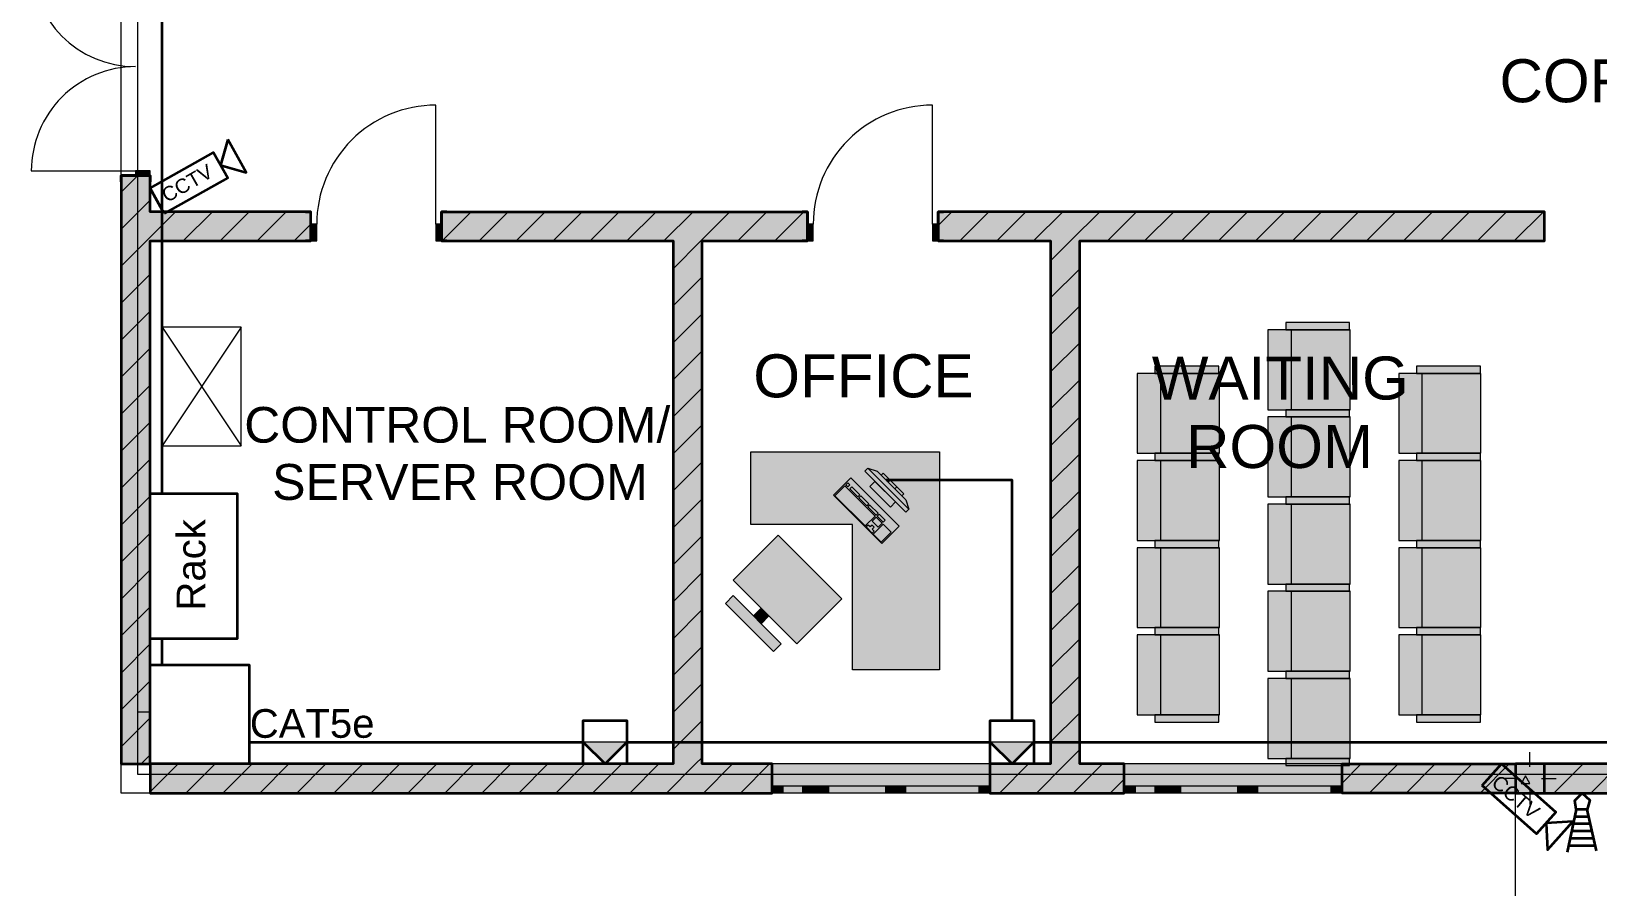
# Model space of a CAD drawing. Header units: millimetres. Extents: x 0.6 to 15.6, y 0.6 to 9.9.
# Drawn here: x 1.138 to 5.384, y 4.506 to 6.824 of the extents above; entities that cross this region are included whole.
import ezdxf

# ---------------------------------------------------------------- set-up
doc = ezdxf.new("R2010")
doc.units = ezdxf.units.MM
doc.layers.add('PDF_Geometry', color=7, linetype='Continuous', true_color=0x029e21)
doc.layers.add('PDF_Solid Fills', color=7, linetype='Continuous', true_color=0xffffff)
doc.layers.add('PDF_Text', color=7, linetype='Continuous')
doc.styles.add('PDF Arial-BoldMT', font='arial.ttf')

msp = doc.modelspace()

# ---------------------------------------------------------------- hatches: boundary and pattern name
at = {"layer": 'PDF_Solid Fills', "transparency": 33554559}
for points in [[(1.3813, 4.8391), (1.3813, 6.4336), (1.4207, 6.4336), (1.46, 6.4336), (1.46, 4.8391)], [(1.8958, 6.3351), (1.8958, 6.3017), (1.8958, 6.2564), (1.46, 6.2564), (1.46, 6.3351)], [(3.2418, 6.3351), (3.2418, 6.3017), (3.2418, 6.2564), (2.2501, 6.2564), (2.2501, 6.3017), (2.2501, 6.3351)], [(5.2396, 6.3351), (5.2396, 6.2564), (3.5961, 6.2564), (3.5961, 6.3017), (3.5961, 6.3351)], [(3.5999, 5.6846), (3.5999, 5.0941), (3.3637, 5.0941), (3.3637, 5.4878), (3.0881, 5.4878), (3.0881, 5.6846)], [(3.3971, 5.6325), (3.4055, 5.6409), (3.4305, 5.6325), (3.4417, 5.6214), (3.4472, 5.627), (3.5029, 5.5713), (3.4973, 5.5657), (3.5085, 5.5546), (3.5168, 5.5295), (3.5085, 5.5212), (3.4806, 5.549), (3.4667, 5.5351), (3.411, 5.5908), (3.4249, 5.6047)], [(3.146, 4.8391), (3.146, 4.78), (3.146, 4.7603), (1.46, 4.7603), (1.46, 4.8391)], [(3.146, 4.7603), (3.146, 4.78), (3.146, 4.8391), (3.7365, 4.8391), (3.7365, 4.78), (3.7365, 4.7603)], [(4.1004, 4.8391), (4.1004, 4.78), (4.1004, 4.7603), (3.7365, 4.7603), (3.7365, 4.78), (3.7365, 4.8391)], [(4.1004, 4.7603), (4.1004, 4.78), (4.1004, 4.8391), (4.6909, 4.8391), (4.6909, 4.78), (4.6909, 4.7603)], [(5.1608, 4.8391), (5.1608, 4.7603), (4.6909, 4.7603), (4.6909, 4.78), (4.6909, 4.8391)], [(5.2396, 4.8391), (5.5509, 4.8391), (5.5509, 4.7997), (5.5509, 4.7603), (5.2396, 4.7603)]]:
    msp.add_hatch(color=256, dxfattribs=at).paths.add_polyline_path(points)

# ---------------------------------------------------------------- linework, layer by layer
at = {"layer": 'PDF_Geometry', "color": 123, "lineweight": 18, "true_color": 0x71cebe}
msp.add_lwpolyline([(1.3813, 8.7761), (10.9876, 8.7761), (10.9876, 4.7603), (6.4994, 4.7603), (6.4994, 3.2643), (5.1608, 3.2643), (5.1608, 4.7603), (1.3813, 4.7603)], close=True, dxfattribs=at)
at = {"layer": 'PDF_Geometry', "color": 52, "lineweight": 18, "true_color": 0xdcd214}
for points in [[(7.5342, 4.8101), (1.427, 4.8101), (1.427, 8.7221), (8.5381, 8.7221), (8.5381, 6.2564)], [(1.46, 4.9792), (1.427, 4.9792)]]:
    msp.add_lwpolyline(points, dxfattribs=at)
at = {"layer": 'PDF_Geometry', "color": 5, "lineweight": 35}
for points in [[(1.4923, 5.5721), (1.4923, 8.6677)], [(3.7965, 4.9572), (3.7965, 5.6084), (3.4549, 5.6084)], [(1.4923, 5.1047), (1.4923, 5.1784)], [(1.7284, 4.8981), (2.6341, 4.8981), (2.6932, 4.8391), (2.7522, 4.8981), (3.7374, 4.8981), (3.7965, 4.8391), (3.8555, 4.8981), (7.4793, 4.8981), (7.5383, 4.8391), (7.5974, 4.8981)], [(5.3257, 4.7153), (5.3216, 4.7399), (5.3417, 4.7603), (5.3625, 4.7411), (5.3553, 4.7153)], [(5.3803, 4.6033), (5.3553, 4.7153), (5.3257, 4.7153), (5.3014, 4.5997)], [(5.3177, 4.6773), (5.3638, 4.6773)], [(5.3219, 4.6969), (5.3593, 4.6969)], [(5.3094, 4.6379), (5.3725, 4.6379)], [(5.3136, 4.6575), (5.3681, 4.6576)], [(5.3053, 4.6182), (5.3769, 4.6182)]]:
    msp.add_lwpolyline(points, dxfattribs=at)
at = {"layer": 'PDF_Geometry', "color": 30, "lineweight": 18, "true_color": 0xff6600}
for points in [[(1.4207, 7.0115), (1.138, 7.0115, 0.414192), (1.4207, 6.7288, 0.414244), (1.138, 6.4462), (1.4207, 6.4462)], [(2.2344, 6.3017), (2.2344, 6.6245, 0.414224), (1.9116, 6.3017)], [(3.5804, 6.3017), (3.5804, 6.6245, 0.414228), (3.2575, 6.3017)]]:
    msp.add_lwpolyline(points, format="xyb", dxfattribs=at)
at = {"layer": 'PDF_Geometry', "color": 5, "lineweight": 35}
for points in [[(1.6708, 6.5312), (1.6511, 6.4615), (1.7208, 6.4418)], [(1.4985, 6.331), (1.46, 6.3997), (1.6319, 6.4959), (1.6703, 6.4272)], [(1.46, 5.5721), (1.6963, 5.5721), (1.6963, 5.1784), (1.46, 5.1784)], [(1.46, 5.1074), (1.7284, 5.1074), (1.7284, 4.8391), (1.46, 4.8391)], [(2.7522, 4.8391), (2.6341, 4.8391), (2.6341, 4.9572), (2.7522, 4.9572)], [(3.8555, 4.8391), (3.7374, 4.8391), (3.7374, 4.9572), (3.8555, 4.9572)], [(5.0707, 4.7803), (5.123, 4.8391), (5.2701, 4.7082), (5.2178, 4.6494)], [(5.3162, 4.683), (5.244, 4.6788), (5.2482, 4.6065)]]:
    msp.add_lwpolyline(points, close=True, dxfattribs=at)
at = {"layer": 'PDF_Geometry', "color": 21, "lineweight": 9, "true_color": 0xff9955}
for points in [[(1.4265, 6.4336), (1.3813, 6.3884)], [(1.46, 6.3669), (1.3813, 6.2882)], [(1.5285, 6.3351), (1.46, 6.2667), (1.3813, 6.188)], [(1.6287, 6.3351), (1.55, 6.2564)], [(1.7289, 6.3351), (1.6502, 6.2564)], [(1.8292, 6.3351), (1.7504, 6.2564)], [(2.3303, 6.3351), (2.2515, 6.2564)], [(2.4305, 6.3351), (2.3517, 6.2564)], [(2.5307, 6.3351), (2.452, 6.2564)], [(2.6309, 6.3351), (2.5522, 6.2564)], [(2.7311, 6.3351), (2.6524, 6.2564)], [(2.8314, 6.3351), (2.7526, 6.2564)], [(2.9316, 6.3351), (2.8528, 6.2564)], [(2.8774, 6.1807), (2.9531, 6.2564), (3.0318, 6.3351)], [(3.132, 6.3351), (3.0533, 6.2564)], [(3.2322, 6.3351), (3.1535, 6.2564)], [(3.6331, 6.3351), (3.5961, 6.2981)], [(3.7333, 6.3351), (3.6546, 6.2564)], [(3.8336, 6.3351), (3.7548, 6.2564)], [(3.9338, 6.3351), (3.855, 6.2564)], [(3.901, 6.2021), (3.9553, 6.2564), (4.034, 6.3351)], [(4.1342, 6.3351), (4.0555, 6.2564)], [(4.2345, 6.3351), (4.1557, 6.2564)], [(4.3347, 6.3351), (4.2559, 6.2564)], [(4.4349, 6.3351), (4.3562, 6.2564)], [(4.5351, 6.3351), (4.4564, 6.2564)], [(4.6353, 6.3351), (4.5566, 6.2564)], [(4.7356, 6.3351), (4.6568, 6.2564)], [(4.8358, 6.3351), (4.757, 6.2564)], [(4.936, 6.3351), (4.8573, 6.2564)], [(5.0362, 6.3351), (4.9575, 6.2564)], [(5.1364, 6.3351), (5.0577, 6.2564)], [(5.2366, 6.3351), (5.1579, 6.2564)], [(1.8958, 6.3016), (1.8506, 6.2564)], [(1.46, 6.1665), (1.3813, 6.0877)], [(2.8774, 6.0805), (2.9561, 6.1592)], [(3.901, 6.1019), (3.9797, 6.1807)], [(3.901, 6.0017), (3.9797, 6.0805)], [(1.46, 6.0662), (1.3813, 5.9875)], [(2.8774, 5.9803), (2.9561, 6.059)], [(1.46, 5.966), (1.3813, 5.8873)], [(2.8774, 5.8801), (2.9561, 5.9588)], [(3.901, 5.9015), (3.9797, 5.9802)], [(1.46, 5.8658), (1.3813, 5.7871)], [(3.901, 5.8013), (3.9797, 5.88)], [(2.8774, 5.7798), (2.9561, 5.8586)], [(3.901, 5.701), (3.9797, 5.7798)], [(1.46, 5.7656), (1.3813, 5.6869)], [(2.8774, 5.6796), (2.9561, 5.7584)], [(1.46, 5.6654), (1.3813, 5.5866)], [(2.8774, 5.5794), (2.9561, 5.6581)], [(3.901, 5.6008), (3.9797, 5.6795)], [(1.46, 5.5651), (1.3813, 5.4864)], [(3.901, 5.5006), (3.9797, 5.5794)], [(2.8774, 5.4792), (2.9561, 5.5579)], [(3.901, 5.4004), (3.9797, 5.4791)], [(1.46, 5.4649), (1.3813, 5.3862)], [(2.8774, 5.379), (2.9561, 5.4577)], [(1.46, 5.3647), (1.3813, 5.286)], [(2.8774, 5.2788), (2.9561, 5.3575)], [(3.901, 5.3002), (3.9797, 5.3789)], [(3.901, 5.1999), (3.9797, 5.2787)], [(1.46, 5.2645), (1.3813, 5.1858)], [(2.8774, 5.1785), (2.9561, 5.2573)], [(1.46, 5.1643), (1.3813, 5.0855)], [(2.8774, 5.0783), (2.9561, 5.157)], [(3.901, 5.0997), (3.9797, 5.1784)], [(1.46, 5.0641), (1.3813, 4.9853)], [(2.8774, 4.9781), (2.9561, 5.0568)], [(3.901, 4.9995), (3.9797, 5.0782)], [(3.901, 4.8993), (3.9797, 4.978)], [(1.46, 4.9638), (1.3813, 4.8851)], [(2.8774, 4.8779), (2.9561, 4.9566)], [(1.46, 4.8636), (1.4355, 4.8391)], [(2.9561, 4.8564), (2.9388, 4.8391), (2.8601, 4.7603)], [(3.9797, 4.8778), (3.941, 4.8391), (3.8623, 4.7603)], [(1.5357, 4.8391), (1.46, 4.7634)], [(1.636, 4.8391), (1.5572, 4.7603)], [(1.7362, 4.8391), (1.6574, 4.7603)], [(1.8364, 4.8391), (1.7577, 4.7603)], [(1.9366, 4.8391), (1.8579, 4.7603)], [(2.0368, 4.8391), (1.9581, 4.7603)], [(2.1371, 4.8391), (2.0583, 4.7603)], [(2.2373, 4.8391), (2.1585, 4.7603)], [(2.3375, 4.8391), (2.2588, 4.7603)], [(2.4377, 4.8391), (2.359, 4.7603)], [(2.5379, 4.8391), (2.4592, 4.7603)], [(2.6382, 4.8391), (2.5594, 4.7603)], [(2.7384, 4.8391), (2.6596, 4.7603)], [(2.8386, 4.8391), (2.7599, 4.7603)], [(3.039, 4.8391), (2.9603, 4.7603)], [(3.1393, 4.8391), (3.0605, 4.7603)], [(3.7406, 4.8391), (3.7365, 4.8351)], [(3.8408, 4.8391), (3.7621, 4.7603)], [(4.0412, 4.8391), (3.9625, 4.7603)], [(4.1004, 4.798), (4.0627, 4.7603)], [(4.7428, 4.8391), (4.6909, 4.7872)], [(4.843, 4.8391), (4.7643, 4.7603)], [(4.9432, 4.8391), (4.8645, 4.7603)], [(5.0434, 4.8391), (4.9647, 4.7603)], [(5.1437, 4.8391), (5.0649, 4.7603)], [(5.2439, 4.8391), (5.2396, 4.8348)], [(5.3441, 4.8391), (5.2654, 4.7603)], [(5.4443, 4.8391), (5.3656, 4.7603)]]:
    msp.add_lwpolyline(points, dxfattribs=at)
at = {"layer": 'PDF_Geometry', "color": 7, "lineweight": 35}
for points in [[(1.3813, 6.4336), (1.4207, 6.4336), (1.3813, 6.4336), (1.3813, 6.4166), (1.3813, 6.4336), (1.3813, 4.8391), (1.46, 4.8391), (1.46, 6.2564), (1.8958, 6.2564), (1.8958, 6.3017), (1.8958, 6.3351), (1.8812, 6.3351), (1.8958, 6.3351), (1.46, 6.3351), (1.46, 6.4336), (1.4207, 6.4336), (1.46, 6.4336), (1.46, 6.4166), (1.46, 6.4336)], [(2.2501, 6.2564), (2.2501, 6.3017), (2.2501, 6.3351), (2.2501, 6.3017), (2.2501, 6.2564), (2.2647, 6.2564), (2.2501, 6.2564), (2.8774, 6.2564), (2.8774, 4.8391), (1.46, 4.8391), (1.46, 4.7603), (3.146, 4.7603), (3.146, 4.78), (3.146, 4.8391), (2.9561, 4.8391), (2.9561, 6.2564), (3.2418, 6.2564), (3.2418, 6.3017), (3.2418, 6.3351), (3.2272, 6.3351), (3.2418, 6.3351)], [(1.8958, 6.2564), (1.8812, 6.2564), (1.8958, 6.2564), (1.8958, 6.3017), (1.8958, 6.3351)], [(2.2501, 6.3351), (2.2647, 6.3351), (2.2501, 6.3351), (3.2418, 6.3351), (3.2418, 6.3017), (3.2418, 6.2564), (3.2272, 6.2564), (3.2418, 6.2564)], [(3.5961, 6.2564), (3.6107, 6.2564), (3.5961, 6.2564), (3.5961, 6.3017), (3.5961, 6.3351), (3.6107, 6.3351), (3.5961, 6.3351)], [(5.1608, 4.7603), (4.6909, 4.7603), (4.6909, 4.78), (4.6909, 4.8391), (5.1608, 4.8391)], [(5.2396, 4.7603), (5.5509, 4.7603), (5.5509, 4.7997), (5.5509, 4.8391), (5.2396, 4.8391)], [(3.146, 4.7603), (3.146, 4.78)], [(3.7365, 4.7603), (3.7365, 4.78)], [(4.1004, 4.7603), (4.1004, 4.78)], [(4.6909, 4.7603), (4.6909, 4.78)]]:
    msp.add_lwpolyline(points, dxfattribs=at)
at = {"layer": 'PDF_Geometry', "color": 30, "lineweight": 20, "true_color": 0xff6600}
for points in [[(1.46, 6.4336), (1.46, 6.4462), (1.4207, 6.4462), (1.4207, 6.4336)], [(1.8958, 6.2564), (1.9116, 6.2564), (1.9116, 6.3017), (1.8958, 6.3017)], [(2.2501, 6.3017), (2.2344, 6.3017), (2.2344, 6.2564), (2.2501, 6.2564)], [(3.2418, 6.2564), (3.2575, 6.2564), (3.2575, 6.3017), (3.2418, 6.3017)], [(3.5961, 6.3017), (3.5804, 6.3017), (3.5804, 6.2564), (3.5961, 6.2564)], [(3.2641, 4.78), (3.2985, 4.78), (3.2985, 4.7603), (3.2641, 4.7603), (3.2296, 4.7603), (3.2296, 4.78)], [(3.4806, 4.78), (3.5074, 4.78), (3.5074, 4.7603), (3.4806, 4.7603), (3.4539, 4.7603), (3.4539, 4.78)], [(4.2185, 4.78), (4.2529, 4.78), (4.2529, 4.7603), (4.2185, 4.7603), (4.184, 4.7603), (4.184, 4.78)], [(4.435, 4.78), (4.4618, 4.78), (4.4618, 4.7603), (4.435, 4.7603), (4.4082, 4.7603), (4.4082, 4.78)]]:
    msp.add_lwpolyline(points, close=True, dxfattribs=at)
at = {"layer": 'PDF_Geometry', "color": 7, "lineweight": 35}
msp.add_lwpolyline([(3.5961, 6.3017), (3.5961, 6.2564), (3.901, 6.2564), (3.901, 4.8391), (3.7365, 4.8391), (3.7365, 4.78), (3.7365, 4.7603), (4.1004, 4.7603), (4.1004, 4.78), (4.1004, 4.8391), (3.9797, 4.8391), (3.9797, 6.2564), (5.2396, 6.2564), (5.2396, 6.3351), (3.5961, 6.3351)], close=True, dxfattribs=at)
at = {"layer": 'PDF_Geometry', "lineweight": 20}
for points in [[(4.7114, 6.0157), (4.7114, 6.0353), (4.5382, 6.0353), (4.5382, 6.0157)], [(4.713, 5.7991), (4.713, 6.0157), (4.4901, 6.0157), (4.4901, 5.7991)], [(4.3571, 5.8975), (4.3571, 5.9172), (4.1839, 5.9172), (4.1839, 5.8975)], [(5.0658, 5.8975), (5.0658, 5.9172), (4.8925, 5.9172), (4.8925, 5.8975)], [(4.3587, 5.681), (4.3587, 5.8975), (4.1357, 5.8975), (4.1357, 5.681)], [(5.0673, 5.681), (5.0673, 5.8975), (4.8444, 5.8975), (4.8444, 5.681)], [(4.713, 5.5629), (4.713, 5.7794), (4.4901, 5.7794), (4.4901, 5.5629)], [(4.7114, 5.7794), (4.7114, 5.7991), (4.5382, 5.7991), (4.5382, 5.7794)], [(3.5999, 5.0941), (3.3637, 5.0941), (3.3637, 5.4878), (3.0881, 5.4878), (3.0881, 5.6846), (3.5999, 5.6846)], [(4.3587, 5.4448), (4.3587, 5.6613), (4.1357, 5.6613), (4.1357, 5.4448)], [(4.3571, 5.6613), (4.3571, 5.681), (4.1839, 5.681), (4.1839, 5.6613)], [(5.0673, 5.4448), (5.0673, 5.6613), (4.8444, 5.6613), (4.8444, 5.4448)], [(5.0658, 5.6613), (5.0658, 5.681), (4.8925, 5.681), (4.8925, 5.6613)], [(3.3595, 5.6144), (3.3122, 5.5671), (3.443, 5.4362), (3.4904, 5.4836)], [(3.3971, 5.6325), (3.5085, 5.5212), (3.5168, 5.5295), (3.4055, 5.6409)], [(3.411, 5.5908), (3.4667, 5.5351), (3.4806, 5.549), (3.4249, 5.6047)], [(3.4417, 5.6214), (3.4973, 5.5657), (3.5029, 5.5713), (3.4472, 5.627)], [(3.3163, 5.5657), (3.3981, 5.484), (3.425, 5.5109), (3.3433, 5.5927)], [(3.346, 5.5954), (3.3514, 5.59), (3.3568, 5.5954), (3.3514, 5.6008)], [(3.3569, 5.5845), (3.3787, 5.5627), (3.3841, 5.5681), (3.3623, 5.5899)], [(3.3814, 5.56), (3.4032, 5.5382), (3.4086, 5.5436), (3.3868, 5.5654)], [(4.7114, 5.5432), (4.7114, 5.5629), (4.5382, 5.5629), (4.5382, 5.5432)], [(3.4059, 5.5355), (3.4277, 5.5136), (3.4331, 5.519), (3.4113, 5.5408)], [(4.713, 5.3267), (4.713, 5.5432), (4.4901, 5.5432), (4.4901, 5.3267)], [(3.4008, 5.4812), (3.4171, 5.4649), (3.4225, 5.4703), (3.4171, 5.4757), (3.4225, 5.4811), (3.417, 5.4866), (3.4116, 5.4812), (3.4062, 5.4866)], [(3.417, 5.4974), (3.4333, 5.4811), (3.4441, 5.4919), (3.4278, 5.5082)], [(3.4199, 5.4621), (3.4417, 5.4403), (3.4687, 5.4673), (3.4469, 5.4892)], [(3.4305, 5.5109), (3.4468, 5.4945), (3.4522, 5.5), (3.4359, 5.5163)], [(3.3353, 5.2868), (3.2128, 5.1642), (3.0402, 5.3368), (3.1627, 5.4594)], [(4.3571, 5.4251), (4.3571, 5.4448), (4.1839, 5.4448), (4.1839, 5.4251)], [(5.0658, 5.4251), (5.0658, 5.4448), (4.8925, 5.4448), (4.8925, 5.4251)], [(4.3587, 5.2086), (4.3587, 5.4251), (4.1357, 5.4251), (4.1357, 5.2086)], [(5.0673, 5.2086), (5.0673, 5.4251), (4.8444, 5.4251), (4.8444, 5.2086)], [(4.7114, 5.307), (4.7114, 5.3267), (4.5382, 5.3267), (4.5382, 5.307)], [(3.0402, 5.2951), (3.171, 5.1642), (3.1501, 5.1434), (3.0193, 5.2742)], [(4.713, 5.0905), (4.713, 5.307), (4.4901, 5.307), (4.4901, 5.0905)], [(3.116, 5.2192), (3.0952, 5.2401), (3.116, 5.261), (3.1369, 5.2401)], [(4.3587, 4.9723), (4.3587, 5.1889), (4.1357, 5.1889), (4.1357, 4.9723)], [(4.3571, 5.1889), (4.3571, 5.2086), (4.1839, 5.2086), (4.1839, 5.1889)], [(5.0673, 4.9723), (5.0673, 5.1889), (4.8444, 5.1889), (4.8444, 4.9723)], [(5.0658, 5.1889), (5.0658, 5.2086), (4.8925, 5.2086), (4.8925, 5.1889)], [(4.713, 4.8542), (4.713, 5.0708), (4.4901, 5.0708), (4.4901, 4.8542)], [(4.7114, 5.0708), (4.7114, 5.0905), (4.5382, 5.0905), (4.5382, 5.0708)], [(4.3571, 4.9527), (4.3571, 4.9723), (4.1839, 4.9723), (4.1839, 4.9527)], [(5.0658, 4.9527), (5.0658, 4.9723), (4.8925, 4.9723), (4.8925, 4.9527)], [(4.7114, 4.8345), (4.7114, 4.8542), (4.5382, 4.8542), (4.5382, 4.8345)]]:
    msp.add_lwpolyline(points, close=True, dxfattribs=at)
at = {"layer": 'PDF_Geometry', "color": 8, "lineweight": 15, "true_color": 0x7f7f7f}
for points in [[(1.7065, 6.0225), (1.4923, 6.0225), (1.4923, 5.7012), (1.7065, 5.7012)], [(2.7522, 4.8981), (2.6341, 4.8981), (2.6932, 4.8391)], [(3.8555, 4.8981), (3.7374, 4.8981), (3.7965, 4.8391)]]:
    msp.add_lwpolyline(points, close=True, dxfattribs=at)
for points in [[(1.7065, 6.0225), (1.4923, 5.7012)], [(1.4923, 6.0225), (1.7065, 5.7012)]]:
    msp.add_lwpolyline(points, dxfattribs=at)
at = {"layer": 'PDF_Geometry', "lineweight": 20}
for points in [[(4.554, 5.7991), (4.554, 6.0157)], [(4.1996, 5.681), (4.1996, 5.8975)], [(4.9083, 5.681), (4.9083, 5.8975)], [(4.554, 5.5629), (4.554, 5.7794)], [(4.1996, 5.4448), (4.1996, 5.6613)], [(4.9083, 5.4448), (4.9083, 5.6613)], [(3.4055, 5.6409), (3.4305, 5.6325), (3.5085, 5.5546), (3.5168, 5.5295)], [(3.4602, 5.6028), (3.4658, 5.6084)], [(3.4788, 5.5843), (3.4843, 5.5898)], [(4.554, 5.3267), (4.554, 5.5432)], [(4.1996, 5.2086), (4.1996, 5.4251)], [(4.9083, 5.2086), (4.9083, 5.4251)], [(4.554, 5.0905), (4.554, 5.307)], [(4.1996, 4.9723), (4.1996, 5.1889)], [(4.9083, 4.9723), (4.9083, 5.1889)], [(4.554, 4.8542), (4.554, 5.0708)]]:
    msp.add_lwpolyline(points, dxfattribs=at)
at = {"layer": 'PDF_Geometry', "color": 1, "lineweight": 0}
for points in [[(5.2002, 4.8312), (5.2002, 4.8706)], [(5.1687, 4.7997), (5.1293, 4.7997)], [(5.2002, 4.7997), (5.2002, 4.7997)], [(5.2317, 4.7997), (5.2711, 4.7997)], [(5.2002, 4.7682), (5.2002, 4.7288)]]:
    msp.add_lwpolyline(points, dxfattribs=at)
at = {"layer": 'PDF_Geometry', "color": 30, "lineweight": 18, "true_color": 0xff6600}
for points in [[(3.7365, 4.8391), (3.146, 4.8391)], [(4.6909, 4.8391), (4.1004, 4.8391)], [(3.7365, 4.7603), (3.146, 4.7603)], [(3.1755, 4.78), (3.2296, 4.78)], [(3.2296, 4.7603), (3.1755, 4.7603)], [(3.2985, 4.78), (3.4539, 4.78)], [(3.4539, 4.7603), (3.2985, 4.7603)], [(3.5074, 4.78), (3.707, 4.78)], [(3.707, 4.7603), (3.5074, 4.7603)], [(4.6909, 4.7603), (4.1004, 4.7603)], [(4.1299, 4.78), (4.184, 4.78)], [(4.184, 4.7603), (4.1299, 4.7603)], [(4.2529, 4.78), (4.4082, 4.78)], [(4.4082, 4.7603), (4.2529, 4.7603)], [(4.4618, 4.78), (4.6614, 4.78)], [(4.6614, 4.7603), (4.4618, 4.7603)]]:
    msp.add_lwpolyline(points, dxfattribs=at)
at = {"layer": 'PDF_Geometry', "color": 14, "lineweight": 35, "true_color": 0xa80f02}
msp.add_lwpolyline([(5.1608, 4.7603), (5.2396, 4.7603), (5.2396, 4.8391), (5.1608, 4.8391)], close=True, dxfattribs=at)
at = {"layer": 'PDF_Geometry', "color": 54, "lineweight": 9, "true_color": 0x9f9f00}
for points in [[(5.163, 4.825), (5.163, 4.825)], [(5.2382, 4.8334), (5.2382, 4.8334)], [(5.1714, 4.7666), (5.1714, 4.7666)], [(5.1964, 4.7916), (5.1964, 4.7916)], [(5.2, 4.7945), (5.2, 4.7945)]]:
    msp.add_lwpolyline(points, dxfattribs=at)
msp.add_lwpolyline([(5.1882, 4.8067), (5.1764, 4.7862), (5.2, 4.7862)], close=True, dxfattribs=at)
at = {"layer": 'PDF_Geometry', "color": 30, "lineweight": 20, "true_color": 0xff6600}
for points in [[(3.146, 4.78), (3.1755, 4.78), (3.1755, 4.7603), (3.146, 4.7603)], [(3.7365, 4.7603), (3.707, 4.7603), (3.707, 4.78), (3.7365, 4.78)], [(4.1004, 4.78), (4.1299, 4.78), (4.1299, 4.7603), (4.1004, 4.7603)], [(4.6909, 4.7603), (4.6614, 4.7603), (4.6614, 4.78), (4.6909, 4.78)]]:
    msp.add_lwpolyline(points, dxfattribs=at)
at = {"layer": 'PDF_Solid Fills', "lineweight": 0, "transparency": 33554559}
for points in [[(1.46, 6.4336), (1.4207, 6.4336), (1.46, 6.4462), (1.4207, 6.4462)], [(1.8958, 6.2564), (1.8958, 6.3017), (1.9116, 6.2564), (1.9116, 6.3017)], [(2.2501, 6.3017), (2.2501, 6.2564), (2.2344, 6.3017), (2.2344, 6.2564)], [(3.2418, 6.2564), (3.2418, 6.3017), (3.2575, 6.2564), (3.2575, 6.3017)], [(3.5961, 6.3017), (3.5961, 6.2564), (3.5804, 6.3017), (3.5804, 6.2564)], [(2.9561, 4.8391), (2.8774, 4.8391), (2.9561, 6.2564), (2.8774, 6.2564)], [(3.9797, 4.8391), (3.901, 4.8391), (3.9797, 6.2564), (3.901, 6.2564)], [(4.7114, 6.0157), (4.5382, 6.0157), (4.7114, 6.0353), (4.5382, 6.0353)], [(4.713, 5.7991), (4.4901, 5.7991), (4.713, 6.0157), (4.4901, 6.0157)], [(4.3571, 5.8975), (4.1839, 5.8975), (4.3571, 5.9172), (4.1839, 5.9172)], [(5.0658, 5.8975), (4.8925, 5.8975), (5.0658, 5.9172), (4.8925, 5.9172)], [(4.3587, 5.681), (4.1357, 5.681), (4.3587, 5.8975), (4.1357, 5.8975)], [(5.0673, 5.681), (4.8444, 5.681), (5.0673, 5.8975), (4.8444, 5.8975)], [(4.713, 5.5629), (4.4901, 5.5629), (4.713, 5.7794), (4.4901, 5.7794)], [(4.7114, 5.7794), (4.5382, 5.7794), (4.7114, 5.7991), (4.5382, 5.7991)], [(4.3587, 5.4448), (4.1357, 5.4448), (4.3587, 5.6613), (4.1357, 5.6613)], [(4.3571, 5.6613), (4.1839, 5.6613), (4.3571, 5.681), (4.1839, 5.681)], [(5.0673, 5.4448), (4.8444, 5.4448), (5.0673, 5.6613), (4.8444, 5.6613)], [(5.0658, 5.6613), (4.8925, 5.6613), (5.0658, 5.681), (4.8925, 5.681)], [(3.3595, 5.6144), (3.4904, 5.4836), (3.3122, 5.5671), (3.443, 5.4362)], [(4.7114, 5.5432), (4.5382, 5.5432), (4.7114, 5.5629), (4.5382, 5.5629)], [(4.713, 5.3267), (4.4901, 5.3267), (4.713, 5.5432), (4.4901, 5.5432)], [(3.1627, 5.4594), (3.3353, 5.2868), (3.0402, 5.3368), (3.2128, 5.1642)], [(4.3571, 5.4251), (4.1839, 5.4251), (4.3571, 5.4448), (4.1839, 5.4448)], [(5.0658, 5.4251), (4.8925, 5.4251), (5.0658, 5.4448), (4.8925, 5.4448)], [(4.3587, 5.2086), (4.1357, 5.2086), (4.3587, 5.4251), (4.1357, 5.4251)], [(5.0673, 5.2086), (4.8444, 5.2086), (5.0673, 5.4251), (4.8444, 5.4251)], [(4.7114, 5.307), (4.5382, 5.307), (4.7114, 5.3267), (4.5382, 5.3267)], [(3.0193, 5.2742), (3.0402, 5.2951), (3.1501, 5.1434), (3.171, 5.1642)], [(4.713, 5.0905), (4.4901, 5.0905), (4.713, 5.307), (4.4901, 5.307)], [(3.1369, 5.2401), (3.116, 5.2192), (3.116, 5.261), (3.0952, 5.2401)], [(4.3587, 4.9723), (4.1357, 4.9723), (4.3587, 5.1889), (4.1357, 5.1889)], [(4.3571, 5.1889), (4.1839, 5.1889), (4.3571, 5.2086), (4.1839, 5.2086)], [(5.0673, 4.9723), (4.8444, 4.9723), (5.0673, 5.1889), (4.8444, 5.1889)], [(5.0658, 5.1889), (4.8925, 5.1889), (5.0658, 5.2086), (4.8925, 5.2086)], [(4.713, 4.8542), (4.4901, 4.8542), (4.713, 5.0708), (4.4901, 5.0708)], [(4.7114, 5.0708), (4.5382, 5.0708), (4.7114, 5.0905), (4.5382, 5.0905)], [(4.3571, 4.9527), (4.1839, 4.9527), (4.3571, 4.9723), (4.1839, 4.9723)], [(5.0658, 4.9527), (4.8925, 4.9527), (5.0658, 4.9723), (4.8925, 4.9723)], [(4.7114, 4.8345), (4.5382, 4.8345), (4.7114, 4.8542), (4.5382, 4.8542)], [(5.1608, 4.7603), (5.1608, 4.8391), (5.2396, 4.7603), (5.2396, 4.8391)], [(3.146, 4.78), (3.1755, 4.78), (3.146, 4.7603), (3.1755, 4.7603)], [(3.2296, 4.7603), (3.1755, 4.7603), (3.2296, 4.78), (3.1755, 4.78)], [(3.2641, 4.7603), (3.2296, 4.7603), (3.2641, 4.78), (3.2296, 4.78)], [(3.2641, 4.78), (3.2985, 4.78), (3.2641, 4.7603), (3.2985, 4.7603)], [(3.4539, 4.7603), (3.2985, 4.7603), (3.4539, 4.78), (3.2985, 4.78)], [(3.4806, 4.7603), (3.4539, 4.7603), (3.4806, 4.78), (3.4539, 4.78)], [(3.4806, 4.78), (3.5074, 4.78), (3.4806, 4.7603), (3.5074, 4.7603)], [(3.707, 4.7603), (3.5074, 4.7603), (3.707, 4.78), (3.5074, 4.78)], [(3.7365, 4.7603), (3.707, 4.7603), (3.7365, 4.78), (3.707, 4.78)], [(4.1004, 4.78), (4.1299, 4.78), (4.1004, 4.7603), (4.1299, 4.7603)], [(4.184, 4.7603), (4.1299, 4.7603), (4.184, 4.78), (4.1299, 4.78)], [(4.2185, 4.7603), (4.184, 4.7603), (4.2185, 4.78), (4.184, 4.78)], [(4.2185, 4.78), (4.2529, 4.78), (4.2185, 4.7603), (4.2529, 4.7603)], [(4.4082, 4.7603), (4.2529, 4.7603), (4.4082, 4.78), (4.2529, 4.78)], [(4.435, 4.7603), (4.4082, 4.7603), (4.435, 4.78), (4.4082, 4.78)], [(4.435, 4.78), (4.4618, 4.78), (4.435, 4.7603), (4.4618, 4.7603)], [(4.6614, 4.7603), (4.4618, 4.7603), (4.6614, 4.78), (4.4618, 4.78)], [(4.6909, 4.7603), (4.6614, 4.7603), (4.6909, 4.78), (4.6614, 4.78)]]:
    msp.add_solid(points, dxfattribs=at)
at = {"layer": 'PDF_Solid Fills', "color": 7, "lineweight": 0, "transparency": 33554559}
for points in [[(2.6932, 4.8391), (2.6341, 4.8981), (2.7522, 4.8981)], [(3.7965, 4.8391), (3.7374, 4.8981), (3.8555, 4.8981)]]:
    msp.add_solid(points, dxfattribs=at)

# ---------------------------------------------------------------- texts
at = {"layer": 'PDF_Text', "color": 173, "true_color": 0x5555ff, "attachment_point": 4, "style": 'PDF Arial-BoldMT'}
for s, insert, char_height in [('CORRINDOR', (5.1177, 6.6897), 0.11663), ('OFFICE', (3.095, 5.89), 0.11663), ('WAITING', (4.1752, 5.8841), 0.11663), ('CONTROL ROOM/', (1.7152, 5.7574), 0.096624), ('ROOM', (4.2681, 5.6985), 0.11663), ('SERVER ROOM', (1.7908, 5.6027), 0.097188), ('CAT5e', (1.7302, 4.9482), 0.07775)]:
    msp.add_mtext(s, dxfattribs=dict(at, insert=insert, char_height=char_height))
at = {"layer": 'PDF_Text', "char_height": 0.03888, "attachment_point": 4, "style": 'PDF Arial-BoldMT'}
for insert, rotation in [((1.4963, 6.3758), 29.8), ((5.1053, 4.7974), 319.7999)]:
    msp.add_mtext('CCTV', dxfattribs=dict(at, insert=insert, rotation=rotation))
at = {"layer": 'PDF_Text', "color": 173, "true_color": 0x5555ff, "insert": (1.5715, 5.2548), "char_height": 0.07775, "attachment_point": 4, "rotation": 90, "style": 'PDF Arial-BoldMT'}
msp.add_mtext('Rack', dxfattribs=at)

doc.saveas('drawing.dxf')
